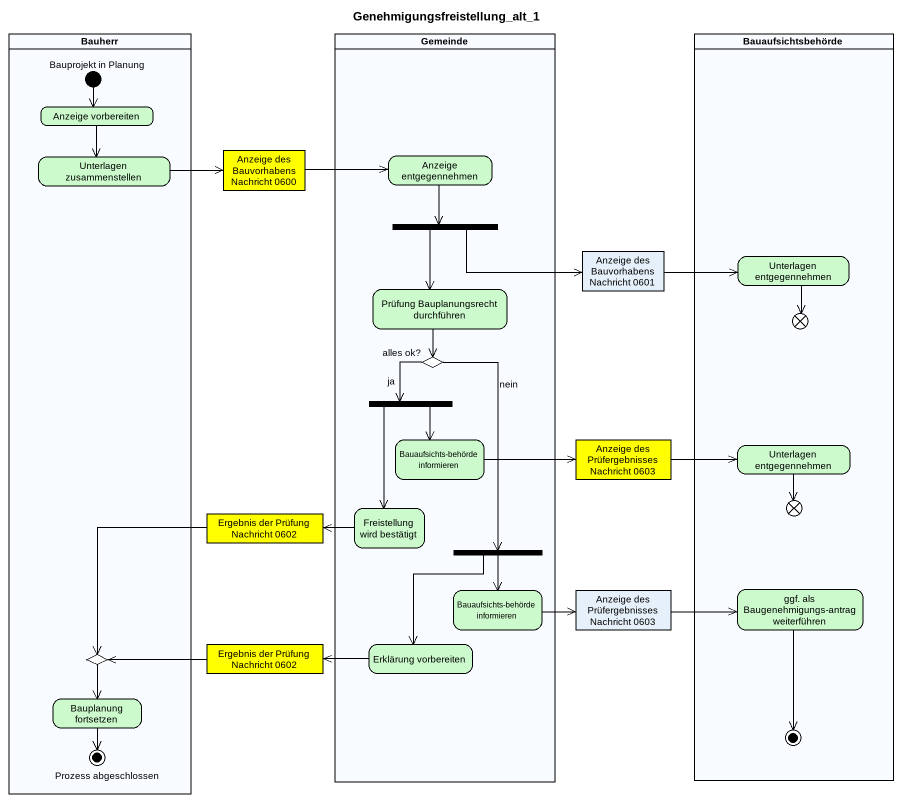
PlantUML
@startuml
title Genehmigungsfreistellung_alt_1
hide empty description
state Bauherr <<partition>> {
  state "Bauprojekt in Planung" as Bauprojekt_in_Planung <<start>>
  state "Anzeige vorbereiten" as Anzeige_vorbereiten #CCFACC
  state "Unterlagen zusammenstellen" as Unterlagen_zusammenstellen #CCFACC
  state choice1 <<choice>>
  state "Bauplanung fortsetzen" as Bauplanung_fortsetzen #CCFACC
  state "Prozess abgeschlossen" as Prozess_abgeschlossen <<end>>
}
state Gemeinde <<partition>> {
  state "Anzeige entgegennehmen" as Anzeige_entgegennehmen #CCFACC
  state fork1 <<fork>>
  state "Prüfung Bauplanungsrecht durchführen" as Prüfung_Bauplanungsrecht #CCFACC
  state "alles ok?" as alles_ok <<choice>>
  state fork2 <<fork>>
  state "Bauaufsichts-behörde informieren" as Bauaufsichts_behörde #CCFACC
  state "Freistellung wird bestätigt" as Freistellung_wird_bestätigt #CCFACC
  state fork3 <<fork>>
  state "Bauaufsichts-behörde informieren" as Bauaufsichts_behörde_2 #CCFACC
  state "Erklärung vorbereiten" as Erklärung_vorbereiten #CCFACC
}
state Bauaufsichtsbehörde <<partition>> {
  state "Unterlagen entgegennehmen" as Unterlagen_entgegennehmen #CCFACC
  state flowfinal1 <<end>>
  state "Unterlagen entgegennehmen" as Unterlagen_entgegennehmen_2 #CCFACC
  state flowfinal2 <<end>>
  state "ggf. als Baugenehmigungs-antrag weiterführen" as ggf_als_Baugenehmigungs #CCFACC
  ggf_als_Baugenehmigungs --> [*]
}
state "Anzeige des Bauvorhabens Nachricht 0600" as Anzeige_des_Bauvorhabens <<object>> #FFFF00
state "Anzeige des Bauvorhabens Nachricht 0601" as Anzeige_des_Bauvorhabens_2 <<object>>
state "Anzeige des Prüfergebnisses Nachricht 0603" as Anzeige_des_Prüfergebnisses <<object>> #FFFF00
state "Ergebnis der Prüfung Nachricht 0602" as Ergebnis_der_Prüfung <<object>> #FFFF00
state "Anzeige des Prüfergebnisses Nachricht 0603" as Anzeige_des_Prüfergebnisses_2 <<object>>
state "Ergebnis der Prüfung Nachricht 0602" as Ergebnis_der_Prüfung_2 <<object>> #FFFF00
Bauprojekt_in_Planung --> Anzeige_vorbereiten
Anzeige_vorbereiten --> Unterlagen_zusammenstellen
Unterlagen_zusammenstellen -right-> Anzeige_des_Bauvorhabens
Anzeige_des_Bauvorhabens -right-> Anzeige_entgegennehmen
Anzeige_entgegennehmen --> fork1
fork1 -right-> Anzeige_des_Bauvorhabens_2
fork1 --> Prüfung_Bauplanungsrecht
Anzeige_des_Bauvorhabens_2 -right-> Unterlagen_entgegennehmen
Prüfung_Bauplanungsrecht --> alles_ok
Unterlagen_entgegennehmen --> flowfinal1
alles_ok --> fork2 : ja
alles_ok --> fork3 : nein
fork2 --> Bauaufsichts_behörde
fork2 --> Freistellung_wird_bestätigt
Bauaufsichts_behörde -right-> Anzeige_des_Prüfergebnisses
Anzeige_des_Prüfergebnisses -right-> Unterlagen_entgegennehmen_2
Unterlagen_entgegennehmen_2 --> flowfinal2
Ergebnis_der_Prüfung --> choice1
Freistellung_wird_bestätigt -left-> Ergebnis_der_Prüfung
fork3 --> Bauaufsichts_behörde_2
fork3 --> Erklärung_vorbereiten
Bauaufsichts_behörde_2 -right-> Anzeige_des_Prüfergebnisses_2
Anzeige_des_Prüfergebnisses_2 -right-> ggf_als_Baugenehmigungs
choice1 --> Bauplanung_fortsetzen
Ergebnis_der_Prüfung_2 -left-> choice1
Erklärung_vorbereiten -left-> Ergebnis_der_Prüfung_2
Bauplanung_fortsetzen --> Prozess_abgeschlossen
@enduml
